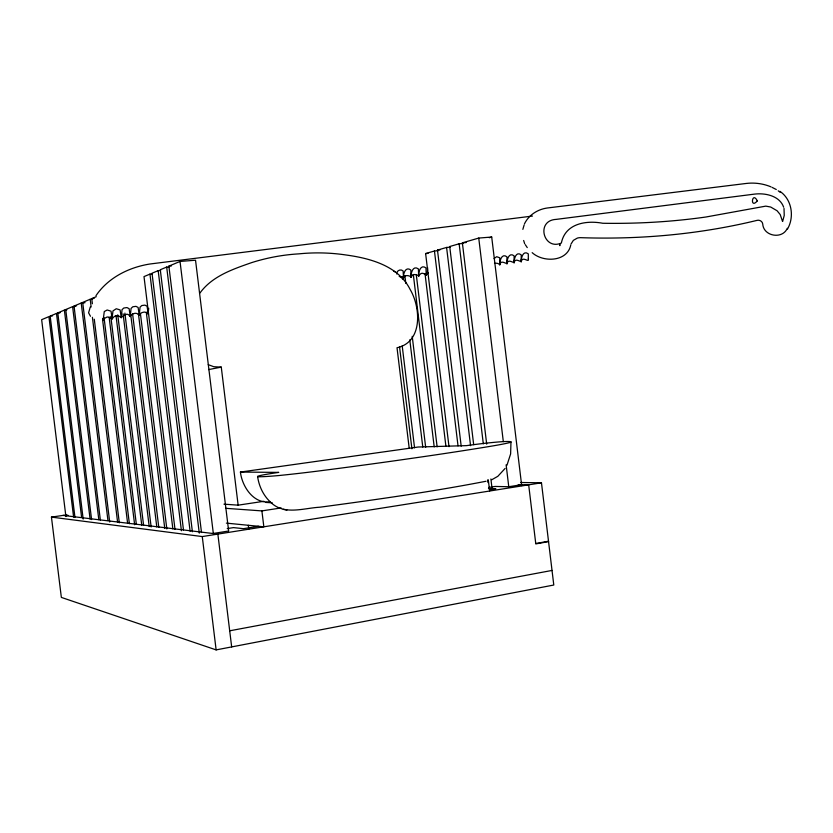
<?xml version="1.0" encoding="UTF-8"?>
<svg xmlns="http://www.w3.org/2000/svg" width="833" height="833" viewBox="0 0 833 833"><rect width="100%" height="100%" fill="white"/><g stroke="black" fill="none" stroke-linecap="round" stroke-linejoin="round"><path stroke-width="1.25" d="M103.115 320.434L104.281 311.552L107.165 310.001L111.028 311.167L112.205 319.164L110.445 317.665L107.186 316.967L104.302 318.529L103.115 320.434L103.053 318.404L103.25 320.049M148.701 308.231L148.118 314.145C145.629 310.022 140.225 312.854 138.955 315.061C136.279 311.24 131.26 314.301 130 316.311C125.991 310.168 122.201 319.997 119.504 316.405C112.018 312.344 111.081 327.036 112.986 310.896L116.266 308.751L120.108 309.918L121.254 317.904L122.055 309.657L123.784 308.023L126.949 307.585L129.146 308.679L130.25 316.644L131.073 308.418L132.801 306.783L135.946 306.357L138.122 307.45L139.215 315.395L140.048 307.179L141.766 305.555L144.89 305.128L147.066 306.221L148.253 313.76M506.964 465.21L510.619 453.933L510.973 441.896M396.747 274.005C396.31 270.548 400.881 268.59 403.182 271.048C403.037 278.087 405.65 279.18 399.205 276.421M427.61 267.685C427.319 282.772 423.893 267.58 418.77 276.015C417.375 274.671 412.283 272.964 411.19 277.077C409.721 275.525 404.297 274.14 403.453 278.493C403.047 274.255 405.307 265.894 410.825 269.996L411.075 277.42C410.69 273.214 412.929 264.852 418.426 268.955L418.655 276.369C418.291 272.183 420.509 263.822 425.996 267.914L426.194 275.317L428.256 272.662M570.761 245.079C567.2 262.062 543.012 262.645 532.172 252.649M522.853 229.367L524.124 224.993M90.308 306.929L88.59 312.812L90.485 316.269M571.021 244.038L573.333 240.383L577.269 238.123A14.494 12.38 77.8 0 1 580.726 237.676A1102.319 768.349 55.1 0 0 757.259 220.318C759.717 219.735 762.518 221.463 762.736 224.056C763.528 236.395 782.479 239.623 787.31 228.273M787.497 229.054C794.567 216.861 791.912 199.451 779.927 191.33M782.645 221.411L784.228 215.476L784.02 208.448M494.063 258.563L496.666 256.689L499.738 257.782C499.883 269.85 500.862 261.801 494.51 263.457M524.436 223.9C528.684 215.06 537.618 209.343 547.208 208.011L746.316 183.447C754.677 182.448 763.267 183.624 771.035 186.873M505.1 468.458L497.842 476.299L491.824 479.725M95.972 295.694C108.103 277.691 129 267.258 150.055 263.988L532.474 216.059M199.993 292.966C212.176 276.15 232.782 269.215 251.545 262.655A216.622 203.325 -87.8 0 1 298.818 253.867A216.091 202.377 -88.2 0 1 345.987 254.981C370.06 258.272 398.247 265.758 410.075 289.363C420.915 307.575 422.852 342.144 397.018 347.746L409.18 448.05M74.949 517.303L50.167 316.092L56.488 313.437L58.904 313.218M83.175 519.063L57.789 312.885L64.37 310.115L66.838 309.897M75.116 306.429L72.606 306.648L65.734 309.543L91.588 519.563M100.366 520.115L74.033 306.055L81.207 303.035L85.039 302.702M92.567 299.047L90.193 299.255L82.686 302.41L109.696 521.999M92.38 303.753L91.745 298.599L96.232 296.704M152.408 273.89L149.961 274.099L144.005 276.598L175.003 529.403M160.654 270.433L158.176 270.642L152.012 273.234L183.468 529.913M169.203 266.852L166.683 267.06L160.29 269.746L192.392 531.746M201.503 532.526L168.88 266.133L180.032 261.437L195.536 260.229L228.659 530.985M448.997 446.675L425.621 253.565L434.451 250.993L438.179 250.691M461.19 446.144L437.481 250.108L446.592 247.443L450.361 247.141M462.95 243.475L459.139 243.777L449.726 246.526L473.675 444.687M486.691 444.135L462.367 242.84L478.746 238.061L491.709 237.041L521.697 485.649M489.346 237.728L491.709 237.041M783.655 207.209C779.688 195.828 765.454 192.86 754.792 194.079L556.184 219.381C535.421 220.391 543.543 250.879 561.369 243.028C565.19 223.598 585.922 220.099 602.769 223.265A1081.838 753.261 55.4 0 0 705.915 217.007L765.787 206.126L770.702 207.032L777.095 210.77L780.198 214.55L782.52 221.391M486.045 481.255C431.005 491.907 375.454 499.769 319.903 507.203C303.493 508.099 283.938 515.658 270.454 502.07M208.573 369.592L221.276 367.124L238.144 505.162L263.853 501.299M66.859 514.846L51.448 517.106L61.35 597.407L216.132 649.896L553.789 585.026L541.471 482.807L520.75 482.494M229.7 630.8L552.029 570.438M535.744 543.501L548.51 541.231M548.562 541.637L535.796 543.907L528.674 484.837L518.261 484.65M212.946 533.505L228.294 531.079M258.574 526.289L243.496 528.674L233.469 527.612L227.232 528.601M489.908 489.721L495.833 488.784L488.471 488.607M488.721 487.461L495.104 486.451L508.765 486.732L521.593 484.712M51.448 517.106L202.263 536.567L541.471 482.807M225.566 508.307L261.895 510.9L281.148 507.943M240.414 472.061L278.753 472.394A31.425 1.489 -7.2 0 0 260.094 476.757A56.759 2.676 -7.1 0 0 279.242 475.497A76.397 3.561 -7.1 0 0 319.133 470.926A261.458 10.829 -7.1 0 0 413.053 458.15A260.687 10.787 -7.1 0 0 491.314 446.165A73.314 3.311 -6.9 0 0 510.556 442.323A54.135 2.468 -6.9 0 0 506.62 441.5A29.53 1.333 -6.9 0 0 466.511 445.634L418.208 447.019L240.414 472.061C242.07 486.42 253.43 503.986 269.632 501.841M65.515 515.71L68.087 515.335M57.789 312.885L60.215 312.667M50.167 316.092L52.541 315.884M74.033 306.055L76.542 305.836M91.745 298.599L94.129 298.391M425.621 253.565L428.089 253.367M437.481 250.108L439.97 249.9M168.88 266.133L171.411 265.935M462.367 242.84L466.199 242.538M221.276 367.124L213.758 366.718L208.24 364.656M265.789 502.424L272.245 502.82M223.962 504.152L238.144 505.162M226.378 523.124L263.842 526.81L261.895 510.9M63.006 515.408L217.861 534.099L231.668 646.908M283.262 509.348L286.927 510.088M393.624 271.069L395.508 272.099M772.108 187.383L776.294 189.528M778.22 190.809L780.042 192.236M270.267 501.903C263.197 495.25 258.917 486.003 257.595 476.455M525.321 244.704L527.258 247.599M523.655 240.487L524.675 243.736M166.683 267.06L199.274 533.151M158.176 270.642L190.111 531.277M149.961 274.099L181.417 530.746M146.296 312.26L172.868 528.955M140.392 313.406L166.829 528.924M138.486 314.218L164.767 528.486M132.593 313.874L158.791 527.383M130.739 314.655L156.791 526.956M124.888 313.104L151.148 526.977M123.107 313.864L149.211 526.56M117.745 314.822L143.588 525.311M115.995 315.447L141.735 525.082M110.799 316.332L136.289 523.863M109.123 317.061L134.634 524.738M104.073 317.779L129.375 523.728M102.605 319.768L127.616 523.322M94.285 319.216L119.306 522.832M90.193 299.255L91.141 306.992M92.411 317.311L117.63 522.437M81.207 303.035L107.946 520.51M72.606 306.648L98.825 519.73M64.37 310.115L90.11 519.198M56.488 313.437L81.603 517.408M73.616 517.147L48.918 316.623L41.65 319.685L65.911 516.543M490.897 478.975L491.991 488.003M488.294 479.881L489.648 491.022M459.139 243.777L483.317 443.854M487.68 479.995L487.992 482.578M446.592 247.443L470.562 445.697M434.451 250.993L458.025 445.863M425.028 273.745L445.926 446.384M416.323 275.005L437.127 446.811M413.314 274.484L434.201 446.904M404.869 275.661L405.817 283.407M412.22 336.324L425.673 447.321M402.12 276.483L402.433 279.065M409.784 339.791L422.779 447.029M402.204 345.893L414.553 447.821M399.538 346.778L411.908 448.81M248.317 525.279L248.786 529.153M180.032 261.437L213.363 533.745M202.263 536.567L216.132 649.896M478.746 238.061L503.319 441.625M506.12 464.824L508.765 486.722M559.661 244.048L559.838 245.673L559.745 244.048M506.995 261.812C508.307 266.675 500.737 258.001 499.748 265.04C499.592 261.093 501.622 252.795 506.922 256.793L506.995 261.812M514.138 260.823C515.429 265.675 507.911 257.012 506.912 264.04C506.787 260.115 508.796 251.816 514.086 255.814L514.138 260.823M521.25 259.834C522.53 264.675 515.044 256.033 514.055 263.041C513.94 259.136 515.939 250.848 521.208 254.836L521.25 259.834M528.32 258.855C529.59 263.686 522.145 255.054 521.156 262.051C521.062 258.157 523.041 249.879 528.299 253.857L528.32 258.855M757.301 200.888C749.742 209.801 752.053 190.424 757.301 200.888"/></g></svg>
